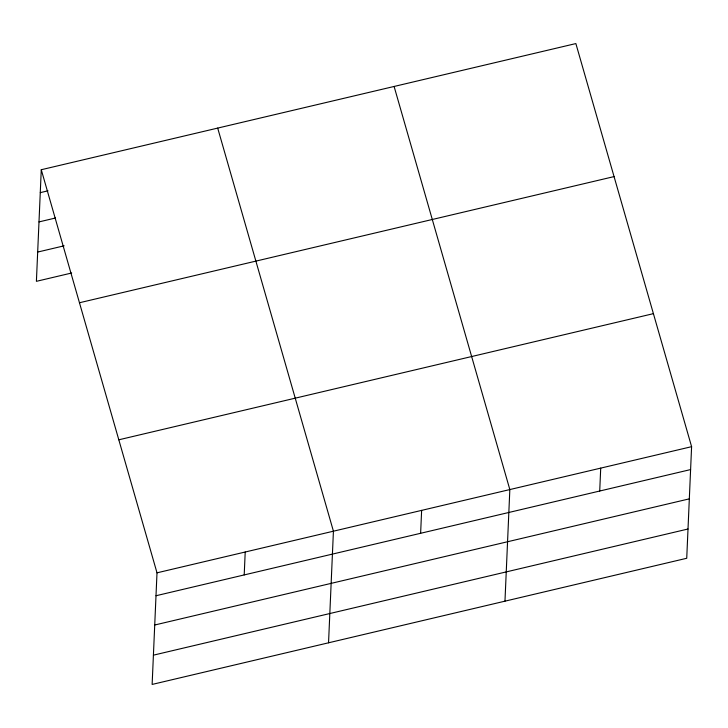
<?xml version="1.0" encoding="UTF-8"?>
<svg xmlns="http://www.w3.org/2000/svg" width="728" height="728" viewBox="0 0 728 728"><rect width="100%" height="100%" fill="white"/><g stroke="black" fill="none" stroke-linecap="round" stroke-linejoin="round"><path stroke-width="1.09" d="M41.269 169.724L157.002 572.827L152.134 684.429L686.731 558.276L691.6 446.674L575.866 43.571L41.269 169.724L36.4 281.327L71.681 273M244.208 574.92L245.209 552.015M328.546 642.797L333.424 531.194L217.69 128.092M420.629 533.287L421.63 510.383M504.968 601.164L509.837 489.562L394.103 86.459M599.717 491.027L600.718 468.122M40.277 192.638L47.993 190.809M38.994 221.904L55.537 218M37.674 252.061L64.137 245.818M79.461 302.748L614.059 176.595M118.81 439.803L653.407 313.65M157.002 572.827L691.6 446.674M156.001 595.741L690.599 469.578M154.727 625.006L689.325 498.853M153.408 655.164L688.005 529.01"/></g></svg>
